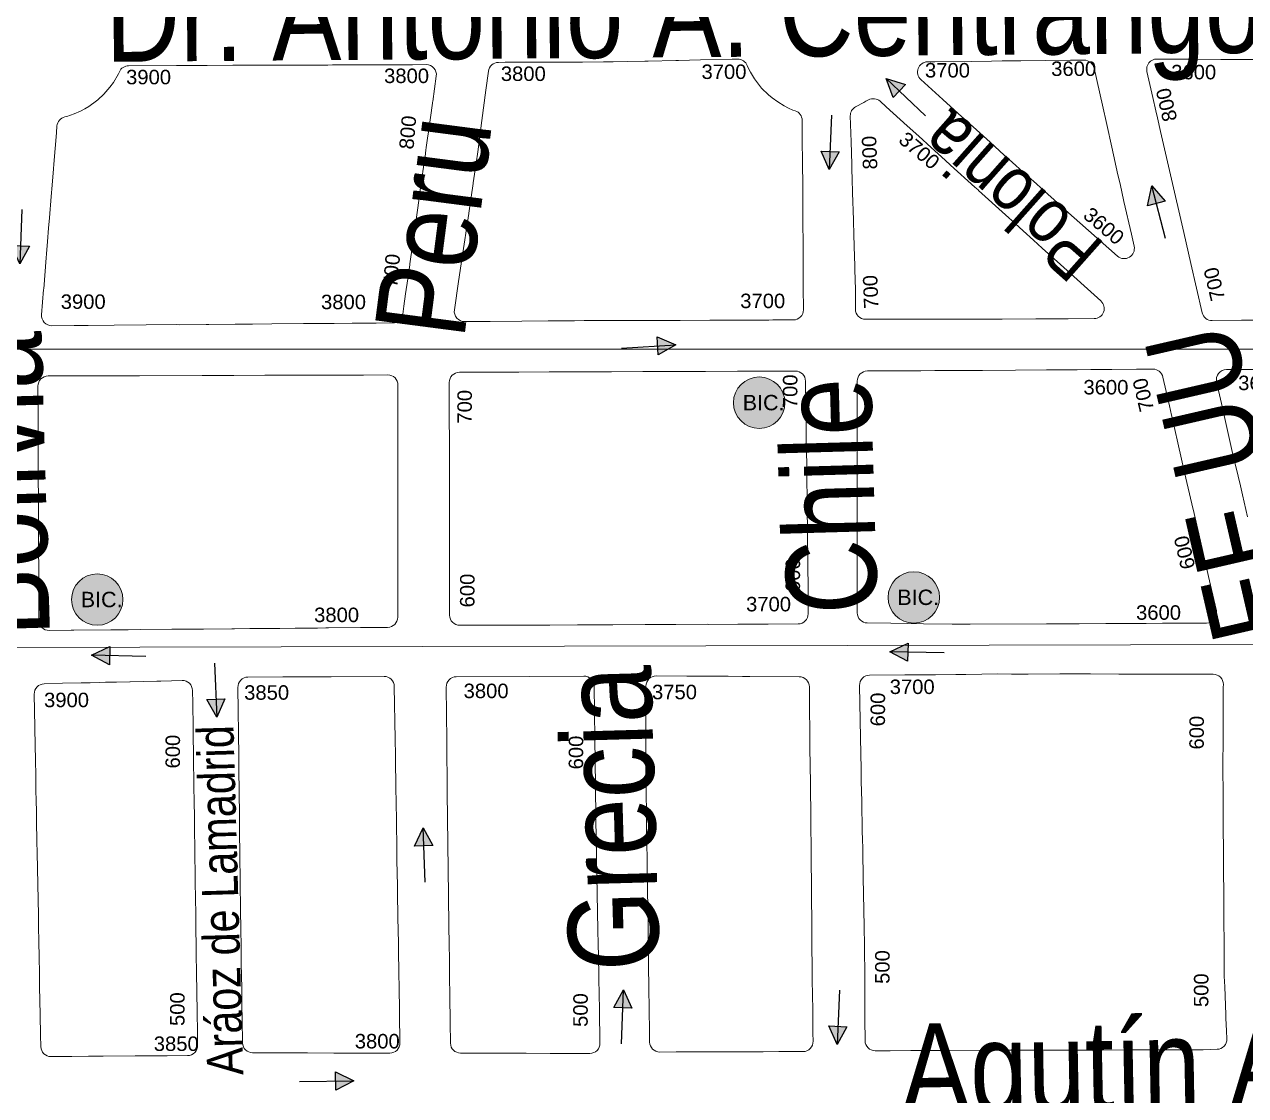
# Model space of a CAD drawing. Header units: millimetres. Extents: x 11558 to 23675, y 49449 to 61482.
# Drawn here: x 16625.3 to 16962.9, y 53889.4 to 54185.5 of the extents above; entities that cross this region are included whole.
import ezdxf

# ---------------------------------------------------------------- set-up
doc = ezdxf.new("R2010")
doc.units = ezdxf.units.MM
for name, color, linetype in [('0. plano base - nombres calles', 22, 'Continuous'), ('0. Plano Base - PLANO', 254, 'Continuous'), ('0. Plano base - sentido calles', 253, 'Continuous'), ('7. puesta en valor CC la lucila', 212, 'Continuous'), ('numeración', 7, 'Continuous')]:
    doc.layers.add(name, color=color, linetype=linetype)
doc.layers.add('Linea Bicentenario Original', color=7, linetype='Continuous', true_color=0x0000cc, transparency=0.5)
doc.layers.get('7. puesta en valor CC la lucila').off()
doc.styles.get("Standard").update_dxf_attribs({"font": 'arial.ttf'})

# ---------------------------------------------------------------- blocks, each defined once
blk = doc.blocks.new('MANZANAS')
at = {"layer": '0. Plano Base - PLANO', "color": 0, "linetype": 'Continuous', "lineweight": 5}
for points in [[(5637269.56, 6176982.29), (5637266.81, 6176980.82), (5637266.19, 6176980.49), (5637259.02, 6176976.65, -0.352844), (5637255.57, 6176977.3), (5637246.52, 6176987.92), (5637240.81, 6176994.64), (5637230.23, 6177007.09), (5637223.08, 6177015.52), (5637222.27, 6177016.48), (5637219.75, 6177019.45), (5637218.51, 6177020.92), (5637216.03, 6177023.84), (5637211.26, 6177029.46, -0.483245), (5637212.12, 6177033.76), (5637219.68, 6177037.63), (5637220.5, 6177038.05), (5637227.82, 6177041.81), (5637228.78, 6177042.3), (5637236.28, 6177046.15)], [(5637292.74, 6176933.02), (5637290.01, 6176936.18), (5637288.67, 6176937.73), (5637287.01, 6176939.67), (5637285.21, 6176941.76), (5637283.12, 6176944.18), (5637282.7, 6176944.67), (5637280.61, 6176947.1), (5637272.96, 6176956.19), (5637272.66, 6176956.55), (5637267.92, 6176962.19, -0.478628), (5637268.77, 6176966.47), (5637278.9, 6176971.79)]]:
    blk.add_lwpolyline(points, format="xyb", dxfattribs=at)
for points in [[(5637197.84, 6177023.55), (5637204.64, 6177015.47), (5637208.17, 6177011.27), (5637212.29, 6177006.39), (5637217.33, 6177000.41), (5637218.96, 6176998.49), (5637222.19, 6176994.65), (5637228.2, 6176987.54), (5637230.4, 6176984.92, -0.728621), (5637227.58, 6176980.4), (5637214.13, 6176983.79), (5637210.06, 6176984.82), (5637206.05, 6176985.83), (5637201.4, 6176987), (5637200.21, 6176987.3), (5637200.05, 6176987.34), (5637198.47, 6176987.75), (5637194.86, 6176988.68), (5637188.72, 6176990.29), (5637188.62, 6176990.31), (5637181.81, 6176992.09), (5637176.91, 6176993.37), (5637170.32, 6176995.1), (5637168.86, 6176995.49), (5637164.8, 6176996.56), (5637156.82, 6176998.66, -0.681307), (5637156.21, 6177003.84), (5637157.96, 6177004.77), (5637166.97, 6177009.59), (5637171.82, 6177012.19), (5637174.38, 6177013.55), (5637177.75, 6177015.35), (5637178.94, 6177015.98), (5637184.98, 6177019.2), (5637191.1, 6177022.46), (5637194.38, 6177024.21, -0.353873)], [(5637144.3, 6176983.67), (5637145.73, 6176985.75), (5637146.1, 6176986.3), (5637146.59, 6176987, -0.316157), (5637149.6, 6176988.12), (5637151.78, 6176987.55), (5637159.37, 6176985.57), (5637163.55, 6176984.47), (5637168.08, 6176983.28), (5637173.11, 6176981.96), (5637175.02, 6176981.46), (5637183.78, 6176979.17), (5637184.96, 6176978.86), (5637185.13, 6176978.81), (5637194.87, 6176976.26), (5637198.31, 6176975.36), (5637201.18, 6176974.61), (5637204.94, 6176973.62), (5637208.11, 6176972.79), (5637214.72, 6176971.06), (5637229.22, 6176967.28, -0.68465), (5637229.82, 6176962.09), (5637223.49, 6176958.75), (5637216.5, 6176955.08), (5637215.54, 6176954.57), (5637207.33, 6176950.24), (5637197.92, 6176945.34), (5637197.85, 6176945.3), (5637195.05, 6176943.84), (5637194.75, 6176943.69), (5637189.3, 6176940.85), (5637188.89, 6176940.63), (5637181.46, 6176936.78), (5637180.99, 6176936.54), (5637177.67, 6176934.8), (5637173.79, 6176932.78, -0.414721), (5637170.02, 6176933.98), (5637167.07, 6176939.66), (5637166.74, 6176940.26), (5637164.36, 6176944.54), (5637161.77, 6176949.17), (5637156.71, 6176958.24), (5637155.9, 6176959.68), (5637151.26, 6176968), (5637150.92, 6176968.61), (5637150.63, 6176969.12), (5637147.65, 6176974.47), (5637144.16, 6176980.72, -0.285236)], [(5637124.58, 6176974.92), (5637126.68, 6176974.77), (5637128.02, 6176974.78), (5637129.35, 6176974.87), (5637130.02, 6176974.97, -0.318534), (5637132.92, 6176973.52), (5637135.02, 6176969.56), (5637138.79, 6176962.45), (5637141.02, 6176958.23), (5637142.93, 6176954.61), (5637144.31, 6176952), (5637146.9, 6176947.09), (5637148.1, 6176944.81), (5637150.96, 6176939.39), (5637154.47, 6176932.72), (5637157.37, 6176927.23, -0.41488), (5637156.19, 6176923.44), (5637151.16, 6176920.81), (5637150.18, 6176920.29), (5637146.97, 6176918.61), (5637143.38, 6176916.73), (5637139.46, 6176914.67), (5637135.76, 6176912.73), (5637128.46, 6176908.9), (5637112.57, 6176900.58), (5637104.96, 6176896.59), (5637102.57, 6176895.33), (5637097.43, 6176892.62), (5637096.18, 6176891.96), (5637089.74, 6176888.55), (5637082, 6176884.45), (5637075.72, 6176881.12, -0.460395), (5637071.76, 6176882.68), (5637069.17, 6176890.2), (5637067.56, 6176894.85), (5637065.77, 6176900.05), (5637062.96, 6176908.2), (5637062.93, 6176908.28), (5637060.25, 6176916.08), (5637060.17, 6176916.3), (5637058.39, 6176921.47), (5637057.37, 6176924.43), (5637054.4, 6176932.65), (5637051.52, 6176940.59), (5637049.7, 6176945.6, -0.37517), (5637051.03, 6176949.03), (5637052.67, 6176949.9), (5637056.75, 6176952.03), (5637064.1, 6176955.89), (5637071.61, 6176959.83), (5637076.75, 6176962.53), (5637078.72, 6176963.6), (5637079.1, 6176963.81), (5637082.66, 6176965.75), (5637086.76, 6176968), (5637087.6, 6176968.45), (5637094.32, 6176972.12), (5637094.9, 6176972.44), (5637100.31, 6176975.39), (5637107.95, 6176979.56), (5637109.3, 6176980.3, -0.310057), (5637112.46, 6176979.98), (5637113.03, 6176979.5), (5637114.12, 6176978.72), (5637115.9, 6176977.65), (5637117.62, 6176976.79), (5637118.85, 6176976.28), (5637121.4, 6176975.48), (5637122.7, 6176975.19)], [(5637296.2, 6176901.73), (5637285.73, 6176896.23), (5637285.62, 6176896.17), (5637285.5, 6176896.11), (5637285.39, 6176896.05), (5637281.39, 6176893.95), (5637272.71, 6176889.39), (5637271.52, 6176888.76), (5637265.03, 6176885.35), (5637257.04, 6176881.16), (5637238.36, 6176871.34), (5637233.93, 6176869.08), (5637226.87, 6176865.48), (5637218.74, 6176861.42), (5637212.94, 6176858.52, -0.40948), (5637209.2, 6176859.73), (5637206.79, 6176864.37), (5637202.54, 6176872.54), (5637199.22, 6176878.91), (5637198.55, 6176880.2), (5637194.59, 6176887.82), (5637194.53, 6176887.94), (5637190.53, 6176895.62), (5637187.15, 6176902.13), (5637186.58, 6176903.23), (5637186.53, 6176903.31), (5637183.32, 6176909.51), (5637182.16, 6176911.75), (5637181.88, 6176912.28), (5637179.66, 6176916.58, -0.412465), (5637180.84, 6176920.35), (5637186.09, 6176923.11), (5637193.96, 6176927.24), (5637197.39, 6176929.04), (5637201.31, 6176931.1), (5637204.31, 6176932.68), (5637208.47, 6176934.86), (5637209.06, 6176935.17), (5637217.09, 6176939.4), (5637224.66, 6176943.41), (5637232.19, 6176947.4), (5637235.53, 6176949.18), (5637239.78, 6176951.43), (5637240.61, 6176951.87), (5637246.64, 6176955.06), (5637247.37, 6176955.45), (5637249.32, 6176956.49), (5637250.67, 6176957.2, -0.352367), (5637254.12, 6176956.53), (5637259.39, 6176950.31), (5637261.13, 6176948.25), (5637261.29, 6176948.06), (5637266.18, 6176942.29), (5637271.59, 6176935.89), (5637277.35, 6176929.12), (5637279.14, 6176927.03), (5637282.91, 6176922.59), (5637290.73, 6176913.41), (5637293.14, 6176910.59), (5637297.02, 6176906.02, -0.480761)], [(5636980.46, 6176830.4), (5636975, 6176827.51, -0.440577), (5636971.11, 6176828.9), (5636968.4, 6176835.33), (5636968.3, 6176835.55), (5636965, 6176843.42), (5636964.56, 6176844.45), (5636963.22, 6176847.64), (5636961.8, 6176851.04), (5636960.7, 6176853.63), (5636958.39, 6176859.15), (5636957.18, 6176862.02), (5636955.43, 6176866.19), (5636954.92, 6176867.39), (5636951.57, 6176875.36), (5636950.81, 6176877.15, -0.326959), (5636951.58, 6176880.37), (5636952.06, 6176880.78), (5636953.52, 6176882.32), (5636954.72, 6176883.79), (5636955.48, 6176884.89), (5636956.18, 6176886.04), (5636957.33, 6176888.33), (5636957.51, 6176888.77), (5636958.29, 6176890.95), (5636958.88, 6176893.39), (5636959.12, 6176895.01), (5636959.26, 6176897.76), (5636959.23, 6176898.43, -0.294295), (5636960.72, 6176901.07), (5636972.43, 6176907.21), (5636979.95, 6176911.15), (5636986.27, 6176914.47), (5636987.7, 6176915.21), (5636991.82, 6176917.37), (5636994.69, 6176918.88), (5636995.74, 6176919.43), (5637003.11, 6176923.29), (5637006.66, 6176925.15), (5637009.53, 6176926.65), (5637010.65, 6176927.24), (5637018.3, 6176931.25), (5637019.53, 6176931.89), (5637026.34, 6176935.47), (5637027.38, 6176936.01), (5637027.65, 6176936.16), (5637030.22, 6176937.5), (5637033.59, 6176939.27, -0.456941), (5637037.53, 6176937.72), (5637039.89, 6176931.05), (5637039.94, 6176930.9), (5637040.05, 6176930.6), (5637042.93, 6176922.44), (5637043.09, 6176921.99), (5637044.15, 6176918.97), (5637044.19, 6176918.84), (5637044.39, 6176918.29), (5637044.41, 6176918.23), (5637044.98, 6176916.62), (5637046.39, 6176912.62), (5637047.38, 6176909.82), (5637047.45, 6176909.62), (5637049.76, 6176903.06), (5637053.09, 6176893.63), (5637053.27, 6176893.12), (5637054.97, 6176888.31), (5637055.05, 6176888.07), (5637056.36, 6176884.36), (5637057.76, 6176880.38), (5637058.91, 6176877.13), (5637059.64, 6176875.05, -0.371448), (5637058.31, 6176871.64), (5637054.29, 6176869.51), (5637051.72, 6176868.15), (5637050.94, 6176867.74), (5637048.35, 6176866.36), (5637043.98, 6176864.05), (5637036.5, 6176860.09), (5637028.76, 6176855.99), (5637024.04, 6176853.49), (5637021.03, 6176851.89), (5637019.82, 6176851.25), (5637013.38, 6176847.84), (5637012.73, 6176847.49), (5637006.2, 6176844.03), (5637005.52, 6176843.68), (5636998.04, 6176839.71), (5636990.27, 6176835.6), (5636983.93, 6176832.24), (5636981.91, 6176831.17)], [(5637166.96, 6176909.99), (5637170.15, 6176904.06), (5637170.41, 6176903.59), (5637173.94, 6176897.01), (5637174.13, 6176896.66), (5637178.08, 6176889.31), (5637180.77, 6176884.27), (5637181.35, 6176883.19), (5637182.23, 6176881.54), (5637183.83, 6176878.55), (5637186.33, 6176873.86), (5637186.92, 6176872.74), (5637190.5, 6176866.03), (5637194.47, 6176858.58), (5637197.27, 6176853.26, -0.414107), (5637196.1, 6176849.48), (5637188.76, 6176845.62), (5637185.64, 6176843.98), (5637181.55, 6176841.83), (5637181.35, 6176841.73), (5637174.08, 6176837.9), (5637173.86, 6176837.79), (5637166.18, 6176833.75), (5637158.65, 6176829.8), (5637150.74, 6176825.63), (5637143.15, 6176821.65), (5637142.07, 6176821.08), (5637135.32, 6176817.55), (5637133.15, 6176816.41), (5637127.72, 6176813.57), (5637120.2, 6176809.63), (5637113.27, 6176806.01, -0.414692), (5637109.49, 6176807.2), (5637102.69, 6176820.25), (5637100.09, 6176825.22), (5637098.75, 6176827.79), (5637096.58, 6176831.96), (5637094.77, 6176835.44), (5637093.16, 6176838.51), (5637092.5, 6176839.79), (5637091.17, 6176842.33), (5637090.8, 6176843.05), (5637086.7, 6176850.91), (5637084.85, 6176854.46), (5637083.22, 6176857.59), (5637082.76, 6176858.46), (5637079.75, 6176864.24, -0.413562), (5637080.93, 6176868.02), (5637087.61, 6176871.52), (5637088.17, 6176871.81), (5637095.51, 6176875.66), (5637102.92, 6176879.55), (5637103.78, 6176879.99), (5637109.73, 6176883.12), (5637110.47, 6176883.5), (5637115.64, 6176886.21), (5637118.17, 6176887.54), (5637125.85, 6176891.57), (5637133.79, 6176895.73), (5637137.32, 6176897.58), (5637140.17, 6176899.07), (5637141.21, 6176899.62), (5637149.01, 6176903.71), (5637163.19, 6176911.15, -0.411174)], [(5637220.17, 6176846.02), (5637228.81, 6176850.59), (5637232.48, 6176852.53), (5637235.06, 6176853.89), (5637236.29, 6176854.54), (5637241.23, 6176857.13), (5637243.69, 6176858.45), (5637251.5, 6176862.67), (5637254.85, 6176864.35), (5637255, 6176864.41), (5637255.21, 6176864.54), (5637255.89, 6176864.9), (5637257.77, 6176865.9), (5637258.89, 6176866.49), (5637266.68, 6176870.56), (5637274.17, 6176874.43), (5637281.18, 6176878.06), (5637282.04, 6176878.5), (5637285.28, 6176880.18), (5637288.72, 6176881.96), (5637289.7, 6176882.47), (5637292.23, 6176883.77), (5637292.94, 6176884.14), (5637296.78, 6176886.13), (5637300.41, 6176888), (5637304.35, 6176890.03, -0.415379), (5637308.13, 6176888.82), (5637308.47, 6176888.15), (5637310.72, 6176883.76), (5637313.26, 6176878.79), (5637314.67, 6176876.04), (5637318.65, 6176868.28), (5637319.27, 6176867.11), (5637321.44, 6176862.99), (5637322.6, 6176860.81), (5637326.85, 6176852.76), (5637328.8, 6176849.06), (5637330.62, 6176845.62), (5637332.05, 6176842.91), (5637334.8, 6176837.71), (5637336.45, 6176834.59), (5637338.84, 6176830.06), (5637340.8, 6176826.35), (5637341.43, 6176825.16), (5637342.9, 6176822.38), (5637345.56, 6176817.35), (5637346.98, 6176814.85), (5637347.02, 6176814.8), (5637350.79, 6176808.21), (5637351.29, 6176807.33), (5637353.06, 6176804.25), (5637354.15, 6176802.34, -0.416929), (5637353.09, 6176798.51), (5637349.75, 6176796.63), (5637346.11, 6176794.73), (5637342.44, 6176792.81), (5637340.36, 6176791.72), (5637332.4, 6176787.56), (5637325, 6176783.68), (5637324.45, 6176783.4), (5637321.03, 6176781.61), (5637317.63, 6176779.83), (5637317.14, 6176779.57), (5637310.09, 6176775.88), (5637309.36, 6176775.5), (5637301.97, 6176771.64), (5637286.51, 6176763.55), (5637278.16, 6176759.17), (5637273.07, 6176756.51), (5637272.23, 6176756.08), (5637269.4, 6176754.59, -0.413626), (5637265.62, 6176755.77), (5637262.92, 6176760.91), (5637258.9, 6176768.55), (5637255.99, 6176774.1), (5637254.97, 6176776.04), (5637253.44, 6176778.94), (5637250.88, 6176783.68), (5637244.4, 6176795.56), (5637240.99, 6176801.81), (5637240.61, 6176802.51), (5637239.28, 6176804.94), (5637238.33, 6176806.69), (5637234.27, 6176814.13), (5637231.7, 6176818.83), (5637230.04, 6176821.88), (5637225.88, 6176829.5), (5637219.01, 6176842.21, -0.416901)], [(5637018.59, 6176755.28), (5637013.19, 6176752.41, -0.415736), (5637009.4, 6176753.58), (5637006.44, 6176759.22), (5637002.94, 6176765.89), (5637002.52, 6176766.69), (5637000.6, 6176770.35), (5636998.93, 6176773.54), (5636998.48, 6176774.4), (5636998.29, 6176774.75), (5636994.35, 6176782.27), (5636990.45, 6176789.7), (5636988.51, 6176793.39), (5636986.77, 6176796.72), (5636986.46, 6176797.32), (5636982.93, 6176804.04), (5636982.32, 6176805.2), (5636979.32, 6176810.92, -0.414498), (5636980.5, 6176814.7), (5636987.01, 6176818.11), (5636995.09, 6176822.34), (5637002.88, 6176826.41), (5637018.22, 6176834.45), (5637021.8, 6176836.32), (5637026, 6176838.51), (5637033.59, 6176842.49), (5637036.99, 6176844.27), (5637037.74, 6176844.66), (5637041.29, 6176846.52), (5637048.08, 6176850.07), (5637048.94, 6176850.52), (5637052.6, 6176852.44), (5637057.78, 6176855.15), (5637063.72, 6176858.26, -0.415459), (5637067.5, 6176857.06), (5637068.56, 6176855.02), (5637070.43, 6176851.41), (5637071.54, 6176849.27), (5637072.11, 6176848.17), (5637074.31, 6176843.91), (5637076.16, 6176840.35), (5637078.33, 6176836.16), (5637082.37, 6176828.37), (5637082.8, 6176827.53), (5637086.28, 6176820.8), (5637086.92, 6176819.58), (5637090.25, 6176813.14), (5637092.26, 6176809.27), (5637094.22, 6176805.47), (5637094.58, 6176804.78), (5637095.85, 6176802.33), (5637097.02, 6176800.08, -0.411175), (5637095.85, 6176796.31), (5637089.25, 6176792.81), (5637081.43, 6176788.66), (5637081.08, 6176788.47), (5637080.78, 6176788.31), (5637078.75, 6176787.23), (5637074.32, 6176784.88), (5637073.94, 6176784.68), (5637073.29, 6176784.33), (5637069.52, 6176782.33), (5637066.68, 6176780.82), (5637066.09, 6176780.51), (5637062.17, 6176778.43), (5637058.43, 6176776.44), (5637057.78, 6176776.09), (5637050.85, 6176772.41), (5637043.33, 6176768.42), (5637043.18, 6176768.34), (5637035.57, 6176764.3), (5637032.51, 6176762.67), (5637028.25, 6176760.4), (5637019.24, 6176755.62)], [(5637167.9, 6176818.62), (5637175.41, 6176822.48), (5637181.35, 6176825.52), (5637185.65, 6176827.72), (5637189.12, 6176829.49), (5637190.93, 6176830.42), (5637203.12, 6176836.66, -0.409368), (5637206.87, 6176835.48), (5637209.97, 6176829.66), (5637212.44, 6176825.01), (5637212.5, 6176824.9), (5637214.75, 6176820.68), (5637214.79, 6176820.61), (5637219.41, 6176811.94), (5637224.14, 6176803.07), (5637228.62, 6176794.66), (5637233.51, 6176785.45), (5637238.12, 6176776.74), (5637240.91, 6176771.46), (5637242.92, 6176767.77), (5637244.56, 6176764.7), (5637247.36, 6176759.49), (5637248.5, 6176757.37), (5637251.85, 6176750.99), (5637252.95, 6176749.05, -0.423523), (5637251.81, 6176745.19), (5637249.55, 6176744.01), (5637245.9, 6176742.1), (5637242.01, 6176740.06), (5637240.9, 6176739.48), (5637234.37, 6176736.06), (5637231.71, 6176734.66), (5637226.71, 6176732.05), (5637220.77, 6176728.94), (5637216.72, 6176726.82, -0.411073), (5637212.96, 6176727.98), (5637211.56, 6176730.56), (5637208.72, 6176735.86), (5637205.81, 6176741.28), (5637202.99, 6176746.51), (5637198.78, 6176754.35), (5637198.24, 6176755.36), (5637194.92, 6176761.53), (5637193.57, 6176764.04), (5637188.83, 6176772.89), (5637188.57, 6176773.38), (5637187.51, 6176775.35), (5637184.1, 6176781.71), (5637184.06, 6176781.78), (5637183.78, 6176782.31), (5637179.58, 6176790.16), (5637179.34, 6176790.61), (5637179.24, 6176790.78), (5637176.8, 6176795.34), (5637175.23, 6176798.35), (5637174.63, 6176799.53), (5637166.69, 6176814.84, -0.415294)], [(5637175.77, 6176705.18), (5637168, 6176701.17, -0.409512), (5637164.25, 6176702.33), (5637161.54, 6176707.38), (5637158.04, 6176713.91), (5637157.38, 6176715.12), (5637156.21, 6176717.3), (5637153.42, 6176722.49), (5637151.19, 6176726.66), (5637150.58, 6176727.79), (5637149.64, 6176729.55), (5637149.26, 6176730.24), (5637147.53, 6176733.46), (5637146.43, 6176735.52), (5637145.18, 6176737.84), (5637144.88, 6176738.41), (5637131.52, 6176763.39), (5637124.78, 6176776.05), (5637121.29, 6176782.61), (5637117.82, 6176789.14, -0.415454), (5637118.98, 6176792.94), (5637136.89, 6176802.37), (5637150.2, 6176809.37, -0.411845), (5637153.97, 6176808.22), (5637157.4, 6176801.84), (5637160.85, 6176795.41), (5637166.94, 6176784.08), (5637171.42, 6176775.75), (5637181.22, 6176757.69), (5637186.01, 6176748.86), (5637187.87, 6176745.43), (5637189.41, 6176742.61), (5637190.65, 6176740.31), (5637190.89, 6176739.94), (5637192.44, 6176737.02), (5637196.51, 6176729.52), (5637200.92, 6176721.39, -0.42022), (5637199.75, 6176717.56), (5637197.46, 6176716.38), (5637195.51, 6176715.37), (5637193.38, 6176714.27), (5637190.03, 6176712.54), (5637184.14, 6176709.5), (5637179, 6176706.85), (5637176.75, 6176705.68)], [(5637150.64, 6176692.15), (5637145.04, 6176689.24), (5637137.64, 6176685.42), (5637136.93, 6176685.06), (5637130.38, 6176681.68), (5637129.76, 6176681.36), (5637128.47, 6176680.69), (5637122.29, 6176677.51), (5637119.18, 6176675.91), (5637116.94, 6176674.75, -0.408859), (5637113.19, 6176675.91), (5637110.13, 6176681.6), (5637108.25, 6176685.08), (5637107.06, 6176687.3), (5637106.04, 6176689.17), (5637104.41, 6176692.21), (5637102.74, 6176695.3), (5637100.92, 6176698.68), (5637100.77, 6176698.96), (5637100.27, 6176699.89), (5637098.61, 6176702.97), (5637097.36, 6176705.29), (5637096.72, 6176706.47), (5637096.37, 6176707.12), (5637095.86, 6176708.06), (5637092.06, 6176715.17), (5637088.6, 6176721.65), (5637088.08, 6176722.62), (5637086.01, 6176726.5), (5637083.94, 6176730.38), (5637079.91, 6176737.93), (5637077.96, 6176741.55), (5637076.3, 6176744.65), (5637075.74, 6176745.7), (5637066.74, 6176762.5, -0.416439), (5637067.9, 6176766.3), (5637076.45, 6176770.79), (5637079.58, 6176772.44), (5637080.44, 6176772.89), (5637082.57, 6176774.01), (5637085.99, 6176775.81), (5637088.3, 6176777.03), (5637101.22, 6176783.82, -0.411058), (5637104.99, 6176782.68), (5637111.94, 6176769.8), (5637114.01, 6176765.97), (5637114.68, 6176764.73), (5637118.14, 6176758.32), (5637120.44, 6176754.07), (5637120.53, 6176753.89), (5637122.29, 6176750.64), (5637122.87, 6176749.56), (5637126.22, 6176743.36), (5637126.78, 6176742.31), (5637127.1, 6176741.73), (5637130.23, 6176735.93), (5637130.44, 6176735.54), (5637132.81, 6176731.14), (5637134.62, 6176727.79), (5637135.34, 6176726.46), (5637138.73, 6176720.18), (5637139.49, 6176718.78), (5637139.65, 6176718.48), (5637142.67, 6176712.89), (5637142.85, 6176712.56), (5637143.1, 6176712.1), (5637144.14, 6176710.17), (5637151.81, 6176695.96, -0.418791)], [(5637090.11, 6176692.61), (5637093.44, 6176686.41), (5637095.08, 6176683.37), (5637098.62, 6176676.79), (5637100.34, 6176673.59), (5637102.5, 6176669.57, -0.41629), (5637101.35, 6176665.77), (5637096.34, 6176663.12), (5637096.07, 6176662.98), (5637088.85, 6176659.16), (5637088.53, 6176658.99), (5637080.75, 6176654.88), (5637077.1, 6176652.94), (5637073.04, 6176650.79), (5637067.97, 6176648.11, -0.410987), (5637064.2, 6176649.25), (5637062.69, 6176652.02), (5637059.99, 6176656.98), (5637056.23, 6176663.9), (5637054.74, 6176666.64), (5637052.1, 6176671.51), (5637050.6, 6176674.27), (5637048.11, 6176678.86), (5637046.84, 6176681.18), (5637042.74, 6176688.74), (5637038.61, 6176696.34), (5637037.12, 6176699.08), (5637034.41, 6176704.06), (5637032.95, 6176706.75), (5637031.91, 6176708.67), (5637030.16, 6176711.88), (5637028.55, 6176714.86), (5637026.23, 6176719.13), (5637024.53, 6176722.24), (5637022.01, 6176726.89), (5637017.66, 6176734.9, -0.4127), (5637018.77, 6176738.69), (5637023.25, 6176741.16), (5637027.71, 6176743.61), (5637029.95, 6176744.84), (5637032.2, 6176746.08), (5637033.65, 6176746.88), (5637036.3, 6176748.34), (5637039.5, 6176750.1), (5637039.62, 6176750.17), (5637042.96, 6176752), (5637046.09, 6176753.72), (5637047.07, 6176754.26), (5637052.2, 6176757.08, -0.416878), (5637056.01, 6176755.96), (5637057.68, 6176752.86), (5637060.89, 6176746.9), (5637061.5, 6176745.77), (5637064.82, 6176739.58), (5637065.87, 6176737.64), (5637066.22, 6176736.99), (5637067.02, 6176735.51), (5637068.88, 6176732.04), (5637070.3, 6176729.42), (5637072.86, 6176724.66), (5637073.01, 6176724.38), (5637074.07, 6176722.41), (5637076.95, 6176717.06), (5637078.43, 6176714.29), (5637079.21, 6176712.86), (5637081.13, 6176709.28), (5637085.32, 6176701.49), (5637087.54, 6176697.37), (5637089.16, 6176694.36)]]:
    blk.add_lwpolyline(points, format="xyb", close=True, dxfattribs=at)
blk = doc.blocks.new('bic. original ida')
at = {"layer": 'Linea Bicentenario Original', "lineweight": 211, "true_color": 0xededed, "transparency": 33554674}
h = blk.add_hatch(color=7, dxfattribs=at)
h.dxf.hatch_style = 1
edge = h.paths.add_edge_path()
edge.add_arc((0, 0), 7.11, 0, 360)
at = {"layer": 'Linea Bicentenario Original', "color": 165, "lineweight": 9, "true_color": 0x5e67af}
blk.add_circle((0, 0), 7.11, dxfattribs=at)
at = {"layer": 'Linea Bicentenario Original', "color": 165, "lineweight": 15, "true_color": 0x5e67af, "insert": (-4.55, 2.15), "char_height": 4.25, "attachment_point": 1}
blk.add_mtext_dynamic_manual_height_columns('BIC.', width=16.4579, gutter_width=12.5, heights=[0], dxfattribs=at)
blk = doc.blocks.new('bic. original vuelta')
at = {"layer": 'Linea Bicentenario Original', "lineweight": 211, "true_color": 0xededed, "transparency": 33554674}
h = blk.add_hatch(color=7, dxfattribs=at)
h.dxf.hatch_style = 1
edge = h.paths.add_edge_path()
edge.add_arc((0, 0), 7.11, 0, 360)
at = {"layer": 'Linea Bicentenario Original', "color": 14, "lineweight": 15, "true_color": 0x8c0d0d}
blk.add_circle((0, 0), 7.11, dxfattribs=at)
at = {"layer": 'Linea Bicentenario Original', "color": 14, "lineweight": 15, "true_color": 0x8c0d0d, "insert": (-4.55, 2.15), "char_height": 4.25, "attachment_point": 1}
blk.add_mtext_dynamic_manual_height_columns('BIC.', width=16.4579, gutter_width=12.5, heights=[0], dxfattribs=at)

msp = doc.modelspace()

# ---------------------------------------------------------------- hatches: boundary and pattern name
at = {"layer": '0. Plano base - sentido calles', "linetype": 'Continuous', "lineweight": 25, "ltscale": 2, "true_color": 0x1a1a1a}
h = msp.add_hatch(color=250, dxfattribs=at)
h.dxf.hatch_style = 1
h.paths.add_polyline_path([(16863.51, 54170.55), (16865.45, 54165.31), (16867.16, 54167.13)])
h.paths.add_polyline_path([(16863.51, 54170.55), (16867.16, 54167.13), (16868.87, 54168.95)])
h = msp.add_hatch(color=250, dxfattribs=at)
h.dxf.hatch_style = 1
h.paths.add_polyline_path([(16847.83, 54145.43), (16850.54, 54150.32), (16848.04, 54150.42)])
h.paths.add_polyline_path([(16847.83, 54145.43), (16848.04, 54150.42), (16845.54, 54150.53)])
h = msp.add_hatch(color=250, dxfattribs=at)
h.dxf.hatch_style = 1
h.paths.add_polyline_path([(16936.98, 54140.89), (16935.83, 54135.42), (16938.25, 54136.06)])
h.paths.add_polyline_path([(16936.98, 54140.89), (16938.25, 54136.06), (16940.67, 54136.69)])
h = msp.add_hatch(color=250, dxfattribs=at)
h.dxf.hatch_style = 1
h.paths.add_polyline_path([(16624.08, 54119.37), (16626.75, 54124.28), (16624.25, 54124.37)])
h.paths.add_polyline_path([(16624.08, 54119.37), (16624.25, 54124.37), (16621.75, 54124.45)])
h = msp.add_hatch(color=250, dxfattribs=at)
h.dxf.hatch_style = 1
h.paths.add_polyline_path([(16805.36, 54096.95), (16800.22, 54099.15), (16800.37, 54096.65)])
h.paths.add_polyline_path([(16805.36, 54096.95), (16800.37, 54096.65), (16800.52, 54094.16)])
h = msp.add_hatch(color=250, dxfattribs=at)
h.dxf.hatch_style = 1
h.paths.add_polyline_path([(16643.86, 54011.15), (16648.81, 54008.54), (16648.86, 54011.04)])
h.paths.add_polyline_path([(16643.86, 54011.15), (16648.86, 54011.04), (16648.92, 54013.54)])
h = msp.add_hatch(color=250, dxfattribs=at)
h.dxf.hatch_style = 1
h.paths.add_polyline_path([(16864.54, 54012.12), (16869.49, 54009.52), (16869.54, 54012.02)])
h.paths.add_polyline_path([(16864.54, 54012.12), (16869.54, 54012.02), (16869.59, 54014.52)])
h = msp.add_hatch(color=250, dxfattribs=at)
h.dxf.hatch_style = 1
h.paths.add_polyline_path([(16678.48, 53994.02), (16680.76, 53999.13), (16678.26, 53999.02)])
h.paths.add_polyline_path([(16678.48, 53994.02), (16678.26, 53999.02), (16675.77, 53998.91)])
h = msp.add_hatch(color=250, dxfattribs=at)
h.dxf.hatch_style = 1
h.paths.add_polyline_path([(16735.52, 53963.46), (16733.2, 53958.37), (16735.7, 53958.46)])
h.paths.add_polyline_path([(16735.52, 53963.46), (16735.7, 53958.46), (16738.2, 53958.56)])
h = msp.add_hatch(color=250, dxfattribs=at)
h.dxf.hatch_style = 1
h.paths.add_polyline_path([(16790.97, 53918.69), (16788.26, 53913.8), (16790.76, 53913.7)])
h.paths.add_polyline_path([(16790.97, 53918.69), (16790.76, 53913.7), (16793.26, 53913.59)])
h = msp.add_hatch(color=250, dxfattribs=at)
h.dxf.hatch_style = 1
h.paths.add_polyline_path([(16850, 53903.58), (16852.71, 53908.47), (16850.21, 53908.58)])
h.paths.add_polyline_path([(16850, 53903.58), (16850.21, 53908.58), (16847.71, 53908.68)])
h = msp.add_hatch(color=250, dxfattribs=at)
h.dxf.hatch_style = 1
h.paths.add_polyline_path([(16716.38, 53893.52), (16711.36, 53895.96), (16711.38, 53893.46)])
h.paths.add_polyline_path([(16716.38, 53893.52), (16711.38, 53893.46), (16711.41, 53890.96)])
at = {"layer": 'Linea Bicentenario Original', "lineweight": 15, "true_color": 0x8c0d0d}
h = msp.add_hatch(dxfattribs=at)
h.set_pattern_fill('AR-HBONE', color=14)
h.set_pattern_definition([(45, (1983.31, 773.44), (1e-14, 143.6841), [304.8, -101.6]), (135, (2055.15, 845.29), (1e-14, 143.6841), [304.8, -101.6])])
h.paths.add_polyline_path([(16824.15, 54083.24, 1), (16832.52, 54083.24, 1)])
h.paths.add_polyline_path([(16824.78, 54080.6), (16832.82, 54080.6), (16832.82, 54085.75), (16824.78, 54085.75)], flags=9)

# ---------------------------------------------------------------- linework, layer by layer
at = {"layer": '0. Plano base - sentido calles', "color": 250, "linetype": 'Continuous', "lineweight": 25, "ltscale": 2, "true_color": 0x1a1a1a}
for points in [[(16874.46, 54160.29), (16863.51, 54170.55), (16868.87, 54168.95), (16865.45, 54165.31), (16863.51, 54170.55)], [(16848.46, 54160.41), (16847.83, 54145.43), (16845.54, 54150.53), (16850.54, 54150.32), (16847.83, 54145.43)], [(16940.78, 54126.38), (16936.98, 54140.89), (16940.67, 54136.69), (16935.83, 54135.42), (16936.98, 54140.89)], [(16624.59, 54134.36), (16624.08, 54119.37), (16621.75, 54124.45), (16626.75, 54124.28), (16624.08, 54119.37)], [(16790.39, 54096.05), (16805.36, 54096.95), (16800.52, 54094.16), (16800.22, 54099.15), (16805.36, 54096.95)], [(16658.86, 54010.83), (16643.86, 54011.15), (16648.92, 54013.54), (16648.81, 54008.54), (16643.86, 54011.15)], [(16879.54, 54011.8), (16864.54, 54012.12), (16869.59, 54014.52), (16869.49, 54009.52), (16864.54, 54012.12)], [(16677.83, 54009.01), (16678.48, 53994.02), (16675.77, 53998.91), (16680.76, 53999.13), (16678.48, 53994.02)], [(16736.07, 53948.47), (16735.52, 53963.46), (16738.2, 53958.56), (16733.2, 53958.37), (16735.52, 53963.46)], [(16790.34, 53903.7), (16790.97, 53918.69), (16793.26, 53913.59), (16788.26, 53913.8), (16790.97, 53918.69)], [(16850.63, 53918.57), (16850, 53903.58), (16847.71, 53908.68), (16852.71, 53908.47), (16850, 53903.58)], [(16701.38, 53893.35), (16716.38, 53893.52), (16711.41, 53890.96), (16711.36, 53895.96), (16716.38, 53893.52)]]:
    msp.add_lwpolyline(points, dxfattribs=at)
at = {"layer": 'Linea Bicentenario Original', "color": 14, "lineweight": 15, "true_color": 0x8c0d0d}
msp.add_lwpolyline([(20037.05, 53723.43), (19917.24, 53725.16), (19758.14, 53725.16), (19600.89, 53726.18), (19568.14, 53731.1), (17733.99, 53678.41), (17707.12, 53699.36), (17670.84, 53712.34), (17650.62, 53713.43), (17632.03, 53711.12), (17610.09, 53705.54), (17603.83, 53922.95), (17581.4, 54032.1), (17053.75, 54016.57), (17030.34, 54095.76), (16510.55, 54095.76)], dxfattribs=at)
at = {"layer": 'Linea Bicentenario Original', "color": 165, "lineweight": 15, "true_color": 0x5e67af}
msp.add_lwpolyline([(20037.69, 53731.47), (19756.5, 53732.18), (19601.19, 53733.97), (19562.87, 53737.41), (18177.32, 53694.74), (17734.3, 53682.66), (17723.41, 53695.96), (17718.06, 53830.44), (17713.1, 53921.41), (17699.24, 54038.02), (17064.92, 54022.91), (17040.55, 54014.34), (16505.98, 54013.05)], dxfattribs=at)

# ---------------------------------------------------------------- block references
at = {"layer": '0. Plano Base - PLANO', "color": 28, "lineweight": 5, "true_color": 0x0d0d0d, "rotation": 332.5463477508169}
msp.add_blockref('MANZANAS', (-7833237.48, -2828296.13), dxfattribs=at)
at = {"layer": '7. puesta en valor CC la lucila', "color": 250, "lineweight": 30, "rotation": 332.5463477508169}
msp.add_blockref('MANZANAS', (-7833237.48, -2828296.13), dxfattribs=at)
at = {"layer": 'Linea Bicentenario Original', "lineweight": 15}
for name, p in [('bic. original vuelta', (16828.45, 54080.97)), ('bic. original ida', (16645.45, 54026.54)), ('bic. original ida', (16871.2, 54027.15))]:
    msp.add_blockref(name, p, dxfattribs=at)

# ---------------------------------------------------------------- texts
at = {"layer": '0. plano base - nombres calles', "color": 250, "lineweight": 15, "true_color": 0x1a1a1a, "attachment_point": 1}
for s, width, insert, char_height, rotation in [('{\\fArial Narrow|b0|i0|c0|p34;Dr. Antonio A. Centrángolo}', 353.234, (16647.54, 54200.19), 25, 0.4564), ('{\\fArial Narrow|b0|i0|c0|p34;Polonia}', 329.255, (16914.43, 54113.47), 15, 138.4146), ('{\\fArial Narrow|b0|i0|c0|p34;Peru}', 329.255, (16722.03, 54101.4), 25, 82.5975), ('{\\fArial Narrow|b0|i0|c0|p34;Bolivia}', 329.255, (16607.42, 54015.76), 25, 91.6409), ('{\\fArial Narrow|b0|i0|c0|p34;EE UU}', 329.255, (16954.4, 54013.29), 25, 102.9884), ('{\\fArial Narrow|b0|i0|c0|p34;Chile}', 329.255, (16836.18, 54022.13), 25, 91.6409), ('{\\fArial Narrow|b0|i0|c0|p34;Grecia}', 329.255, (16775.93, 53923.47), 25, 91.6409), ('{\\fArial Narrow|b0|i0|c0|p34;Aráoz de Lamadrid}', 329.255, (16675.86, 53894.9), 10, 91.6409), ('{\\fArial Narrow|b0|i0|c0|p34;Agutín Alvarez}', 329.255, (16867.4, 53909.24), 25, 1.0744)]:
    msp.add_mtext_dynamic_manual_height_columns(s, width=width, gutter_width=12.5, heights=[0], dxfattribs=dict(at, insert=insert, char_height=char_height, rotation=rotation))
at = {"layer": 'numeración', "color": 251, "true_color": 0x606162, "char_height": 4, "attachment_point": 1}
for s, insert in [('3900', (16653.43, 54172.99)), ('3800', (16724.75, 54173.33)), ('3800', (16757.03, 54173.91)), ('3700', (16812.5, 54174.46)), ('3700', (16874.28, 54174.87)), ('3600', (16909.17, 54175.3)), ('3600', (16942.35, 54174.36)), ('3900', (16635.36, 54110.9)), ('3800', (16707.32, 54110.82)), ('3700', (16823.21, 54111.11)), ('3600', (16960.86, 54088.44)), ('3600', (16918.09, 54087.25)), ('3700', (16824.82, 54027.29)), ('3800', (16705.41, 54024.32)), ('3600', (16932.63, 54024.97)), ('3800', (16746.74, 54003.3)), ('3700', (16864.53, 54004.44)), ('3900', (16630.75, 54000.8)), ('3850', (16686.07, 54002.86)), ('3750', (16798.82, 54002.99)), ('3850', (16661.08, 53905.77)), ('3800', (16716.65, 53906.47))]:
    msp.add_mtext_dynamic_manual_height_columns(s, width=16.0314, gutter_width=12.5, heights=[0], dxfattribs=dict(at, insert=insert))
for s, insert, rotation in [('800', (16940.17, 54158.31), 103.2489), ('800', (16728.89, 54151.21), 85.1447), ('3700', (16869.25, 54156.21), 319.8717), ('800', (16857.14, 54145.35), 92.2651), ('3600', (16920.27, 54135.37), 319.8717), ('700', (16724.43, 54112.99), 85.1447), ('700', (16953.39, 54108.75), 103.2489), ('700', (16857.45, 54106.86), 92.2651), ('700', (16834.98, 54079.46), 89.7885), ('700', (16933.74, 54078.13), 103.2489), ('700', (16744.99, 54075.19), 89.7885), ('600', (16945.16, 54034.56), 103.2489), ('600', (16835.73, 54028.64), 89.7885), ('600', (16745.73, 54024.38), 89.7885), ('600', (16859.22, 53991.51), 89.7885), ('600', (16947.35, 53985.1), 89.7885), ('600', (16664.31, 53979.86), 89.7885), ('600', (16775.77, 53979.61), 89.7885), ('500', (16860.48, 53920.32), 89.7885), ('500', (16948.61, 53913.9), 89.7885), ('500', (16665.57, 53908.67), 89.7885), ('500', (16777.03, 53908.42), 89.7885)]:
    msp.add_mtext_dynamic_manual_height_columns(s, width=16.0314, gutter_width=12.5, heights=[0], dxfattribs=dict(at, insert=insert, rotation=rotation))

doc.saveas('drawing.dxf')
